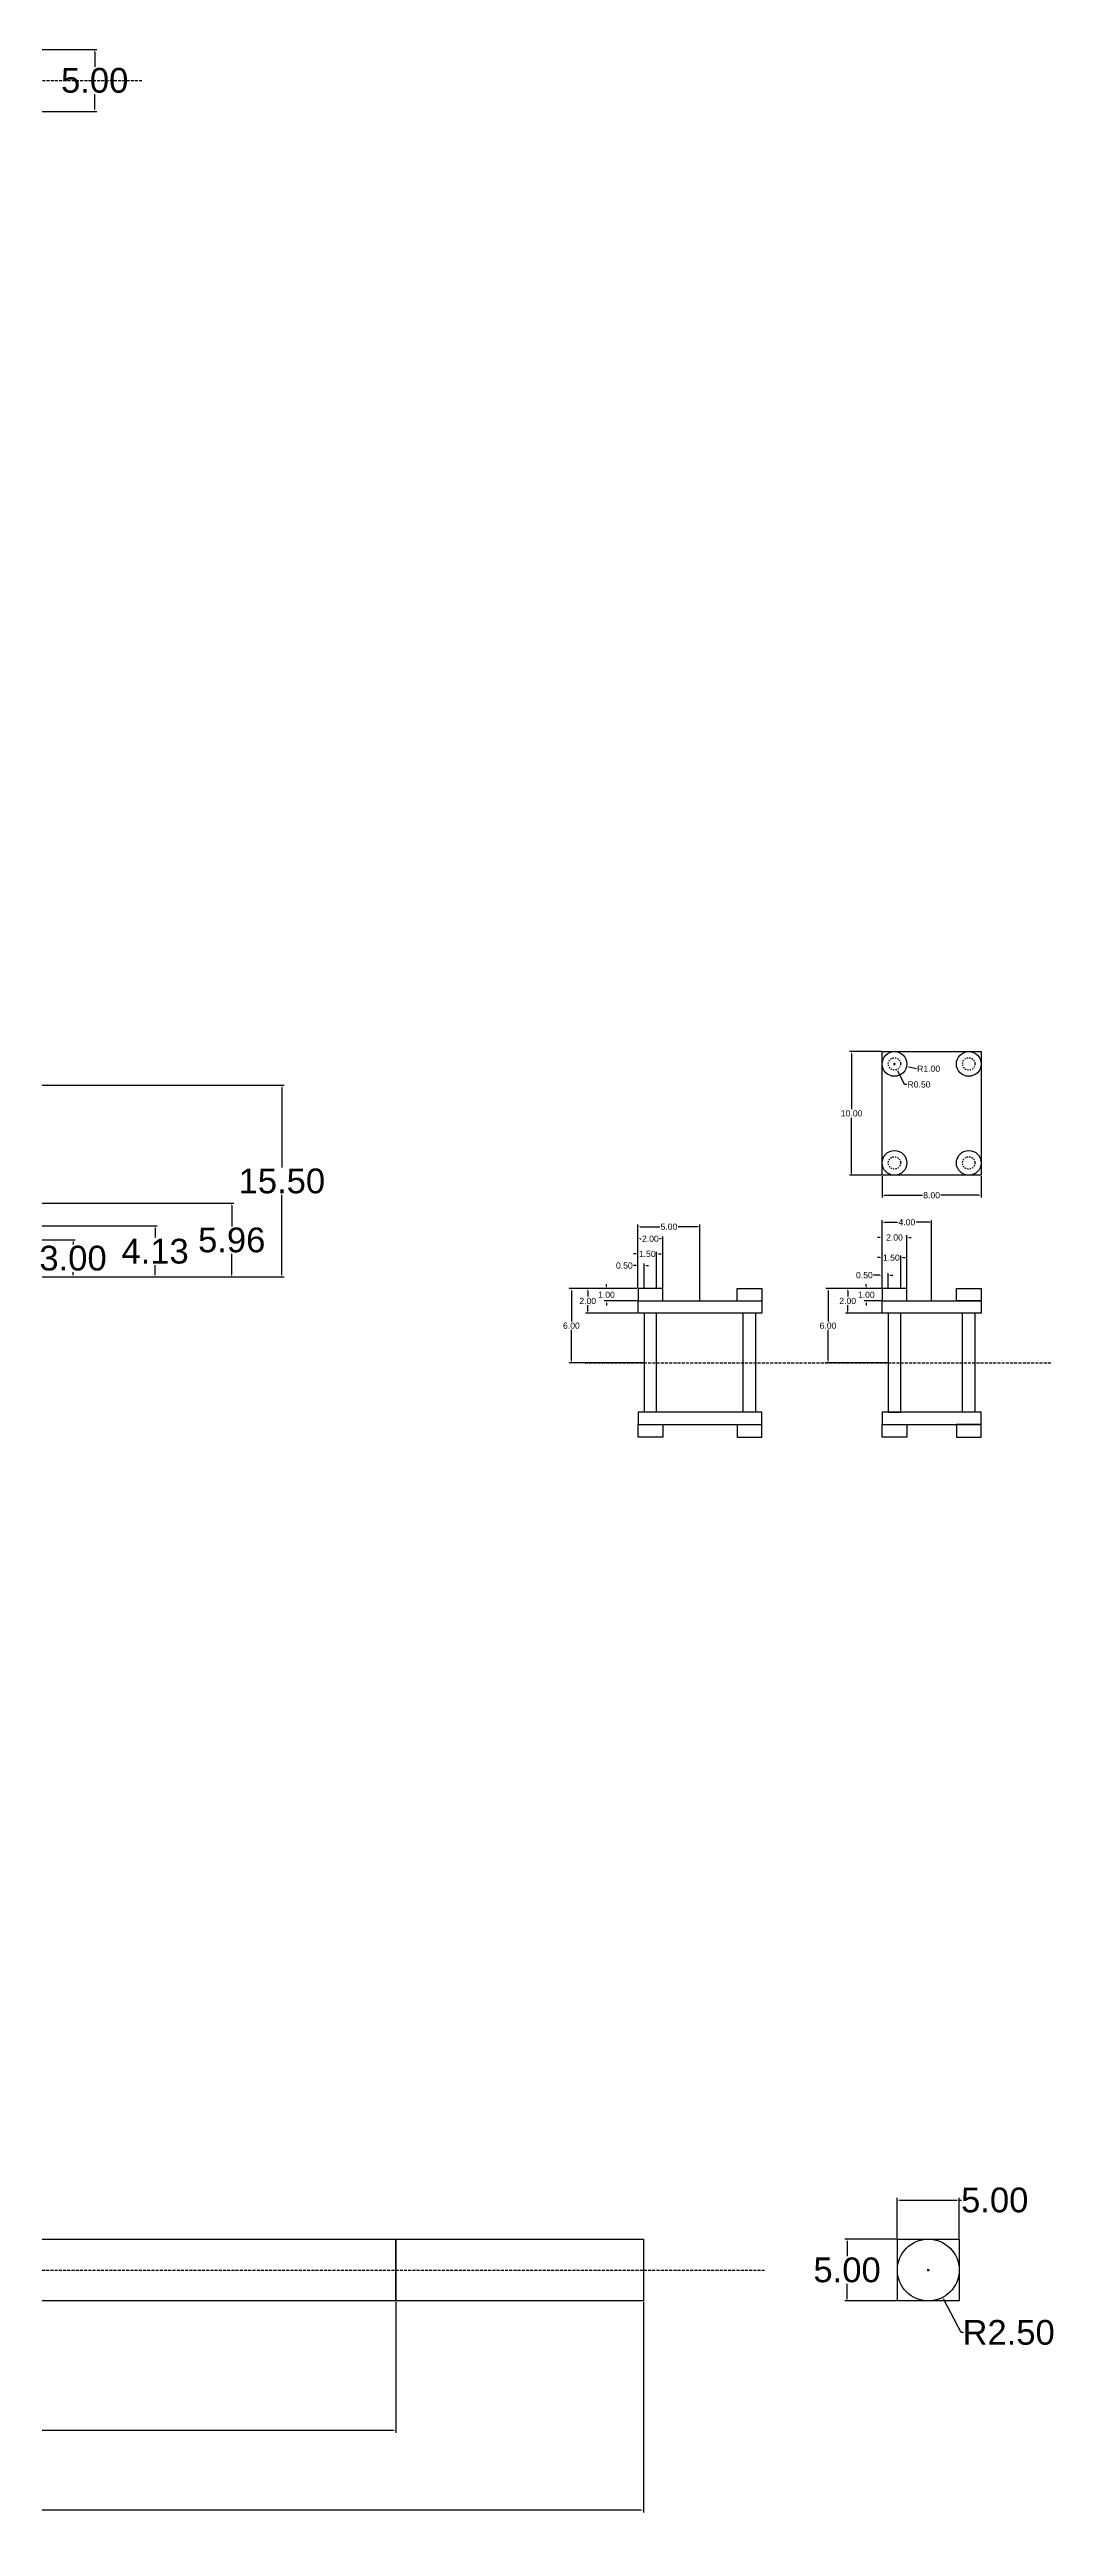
# Model space of a CAD drawing. Header units: millimetres. Extents: x 59 to 488, y 16 to 289.
# Drawn here: x 215 to 296.1, y 43.9 to 244.1 of the extents above; entities that cross this region are included whole.
import ezdxf

# ---------------------------------------------------------------- set-up
doc = ezdxf.new("R2010")
doc.units = ezdxf.units.MM
doc.header["$MEASUREMENT"] = 0
doc.linetypes.add('ACAD_ISO02W100', pattern=[15, 12, -3])
for name, color, linetype in [('cotari', 132, 'Continuous'), ('linii ajutatoare', 1, 'ACAD_ISO02W100'), ('osie', 104, 'Continuous'), ('prindere suspensii', 21, 'Continuous')]:
    doc.layers.add(name, color=color, linetype=linetype)
doc.styles.get("Standard").update_dxf_attribs({"font": 'arial.ttf'})
doc.dimstyles.new('Cotari', dxfattribs={"dimtxt": 2, "dimasz": 0.18, "dimexe": 0.18, "dimexo": 0.0625, "dimgap": 0.09, "dimtad": 0, "dimtih": 1, "dimtoh": 1, "dimzin": 0, "dimdsep": 46, "dimtxsty": 'Standard', "dimcen": 0.09, "dimadec": 0, "dimazin": 0, "dimtfac": 1, "dimtofl": 0, "dimtmove": 0, "dimatfit": 3, "dimfxl": 1, "dimtolj": 1, "dimtzin": 0, "dimarcsym": 0})
doc.dimstyles.new('Cotari mici', dxfattribs={"dimtxt": 0.5, "dimasz": 0.18, "dimexe": 0.18, "dimexo": 0.0625, "dimgap": 0.09, "dimtad": 0, "dimtih": 1, "dimtoh": 1, "dimzin": 0, "dimdsep": 46, "dimtxsty": 'Standard', "dimcen": 0.09, "dimadec": 0, "dimazin": 0, "dimtfac": 1, "dimtofl": 0, "dimtmove": 0, "dimatfit": 3, "dimfxl": 1, "dimtolj": 1, "dimtzin": 0, "dimarcsym": 0})

# ---------------------------------------------------------------- blocks, each defined once
blk = doc.blocks.new('*D15')
at = {"layer": 'cotari', "color": 0, "lineweight": -2, "ltscale": 0.02, "transparency": 16777216}
for p, q in [((212.95, 147.87), (217.08, 147.87)), ((216.9, 147.69), (216.9, 147.49)), ((212.95, 144.87), (217.08, 144.87)), ((216.9, 145.05), (216.9, 145.27))]:
    blk.add_line(p, q, dxfattribs=at)
at = {"layer": 'cotari', "color": 0, "ltscale": 0.02, "transparency": 16777216}
for points in [[(216.87, 147.69), (216.93, 147.69), (216.9, 147.87)], [(216.87, 145.05), (216.93, 145.05), (216.9, 144.87)]]:
    blk.add_solid(points, dxfattribs=at)
at = {"layer": 'Defpoints', "color": 0, "ltscale": 0.02, "transparency": 16777216}
for p in [(212.89, 147.87), (216.9, 147.87), (212.89, 144.87)]:
    blk.add_point(p, dxfattribs=at)
at = {"layer": 'cotari', "color": 0, "ltscale": 0.02, "transparency": 16777216, "insert": (216.9, 146.38), "char_height": 2, "attachment_point": 5}
blk.add_mtext('\\A1;3.00', dxfattribs=at)
blk = doc.blocks.new('*D16')
at = {"layer": 'cotari', "color": 0, "lineweight": -2, "ltscale": 0.02, "transparency": 16777216}
for p, q in [((212.95, 160.37), (233.95, 160.37)), ((233.77, 160.19), (233.77, 153.73)), ((233.77, 145.05), (233.77, 151.51)), ((212.95, 144.87), (233.95, 144.87))]:
    blk.add_line(p, q, dxfattribs=at)
at = {"layer": 'cotari', "color": 0, "ltscale": 0.02, "transparency": 16777216}
for points in [[(233.74, 160.19), (233.8, 160.19), (233.77, 160.37)], [(233.74, 145.05), (233.8, 145.05), (233.77, 144.87)]]:
    blk.add_solid(points, dxfattribs=at)
at = {"layer": 'Defpoints', "color": 0, "ltscale": 0.02, "transparency": 16777216}
for p in [(212.89, 160.37), (233.77, 160.37), (212.89, 144.87)]:
    blk.add_point(p, dxfattribs=at)
at = {"layer": 'cotari', "color": 0, "ltscale": 0.02, "transparency": 16777216, "insert": (233.77, 152.62), "char_height": 2, "attachment_point": 5}
blk.add_mtext('\\A1;15.50', dxfattribs=at)
blk = doc.blocks.new('*D72')
at = {"layer": 'cotari', "color": 0, "lineweight": -2, "ltscale": 0.02, "transparency": 16777216}
for p, q in [((209.42, 244.08), (218.83, 244.08)), ((218.65, 243.9), (218.65, 242.69)), ((218.65, 239.26), (218.65, 240.47)), ((209.42, 239.08), (218.83, 239.08))]:
    blk.add_line(p, q, dxfattribs=at)
at = {"layer": 'cotari', "color": 0, "ltscale": 0.02, "transparency": 16777216}
for points in [[(218.62, 243.9), (218.68, 243.9), (218.65, 244.08)], [(218.62, 239.26), (218.68, 239.26), (218.65, 239.08)]]:
    blk.add_solid(points, dxfattribs=at)
at = {"layer": 'Defpoints', "color": 0, "ltscale": 0.02, "transparency": 16777216}
for p in [(209.36, 244.08), (218.65, 244.08), (209.36, 239.08)]:
    blk.add_point(p, dxfattribs=at)
at = {"layer": 'cotari', "color": 0, "ltscale": 0.02, "transparency": 16777216, "insert": (218.65, 241.58), "char_height": 2, "attachment_point": 5}
blk.add_mtext('\\A1;5.00', dxfattribs=at)
blk = doc.blocks.new('*D82')
at = {"layer": 'cotari', "color": 0, "lineweight": -2, "ltscale": 0.02, "transparency": 16777216}
for p, q in [((72.98, 62.04), (72.98, 51.44)), ((242.98, 62.04), (242.98, 51.44)), ((73.16, 51.62), (153.84, 51.62)), ((242.8, 51.62), (162.13, 51.62))]:
    blk.add_line(p, q, dxfattribs=at)
at = {"layer": 'cotari', "color": 0, "ltscale": 0.02, "transparency": 16777216}
for points in [[(73.16, 51.65), (73.16, 51.59), (72.98, 51.62)], [(242.8, 51.65), (242.8, 51.59), (242.98, 51.62)]]:
    blk.add_solid(points, dxfattribs=at)
at = {"layer": 'Defpoints', "color": 0, "ltscale": 0.02, "transparency": 16777216}
for p in [(72.98, 62.1), (242.98, 62.1), (242.98, 51.62)]:
    blk.add_point(p, dxfattribs=at)
at = {"layer": 'cotari', "color": 0, "ltscale": 0.02, "transparency": 16777216, "insert": (157.98, 51.62), "char_height": 2, "attachment_point": 5}
blk.add_mtext('\\A1;170.00', dxfattribs=at)
blk = doc.blocks.new('*D83')
at = {"layer": 'cotari', "color": 0, "lineweight": -2, "ltscale": 0.02, "transparency": 16777216}
for p, q in [((72.98, 62.04), (72.98, 45.01)), ((262.98, 62.04), (262.98, 45.01)), ((73.16, 45.19), (163.84, 45.19)), ((262.8, 45.19), (172.13, 45.19))]:
    blk.add_line(p, q, dxfattribs=at)
at = {"layer": 'cotari', "color": 0, "ltscale": 0.02, "transparency": 16777216}
for points in [[(73.16, 45.22), (73.16, 45.16), (72.98, 45.19)], [(262.8, 45.22), (262.8, 45.16), (262.98, 45.19)]]:
    blk.add_solid(points, dxfattribs=at)
at = {"layer": 'Defpoints', "color": 0, "ltscale": 0.02, "transparency": 16777216}
for p in [(72.98, 62.1), (262.98, 62.1), (262.98, 45.19)]:
    blk.add_point(p, dxfattribs=at)
at = {"layer": 'cotari', "color": 0, "ltscale": 0.02, "transparency": 16777216, "insert": (167.98, 45.19), "char_height": 2, "attachment_point": 5}
blk.add_mtext('\\A1;190.00', dxfattribs=at)
blk = doc.blocks.new('*D84')
at = {"layer": 'cotari', "color": 0, "lineweight": -2, "ltscale": 0.02, "transparency": 16777216}
for p, q in [((283.43, 67.1), (279.25, 67.1)), ((279.43, 66.92), (279.43, 65.71)), ((283.43, 62.1), (279.25, 62.1)), ((279.43, 62.28), (279.43, 63.49))]:
    blk.add_line(p, q, dxfattribs=at)
at = {"layer": 'cotari', "color": 0, "ltscale": 0.02, "transparency": 16777216}
for points in [[(279.4, 66.92), (279.46, 66.92), (279.43, 67.1)], [(279.4, 62.28), (279.46, 62.28), (279.43, 62.1)]]:
    blk.add_solid(points, dxfattribs=at)
at = {"layer": 'Defpoints', "color": 0, "ltscale": 0.02, "transparency": 16777216}
for p in [(283.49, 67.1), (279.43, 62.1), (283.49, 62.1)]:
    blk.add_point(p, dxfattribs=at)
at = {"layer": 'cotari', "color": 0, "ltscale": 0.02, "transparency": 16777216, "insert": (279.43, 64.6), "char_height": 2, "attachment_point": 5}
blk.add_mtext('\\A1;5.00', dxfattribs=at)
blk = doc.blocks.new('*D85')
at = {"layer": 'cotari', "color": 0, "lineweight": -2, "ltscale": 0.02, "transparency": 16777216}
for p, q in [((283.49, 67.16), (283.49, 70.43)), ((283.67, 70.25), (288.31, 70.25)), ((288.49, 67.16), (288.49, 70.43)), ((288.49, 70.25), (288.67, 70.25))]:
    blk.add_line(p, q, dxfattribs=at)
at = {"layer": 'cotari', "color": 0, "ltscale": 0.02, "transparency": 16777216}
for points in [[(283.67, 70.28), (283.67, 70.22), (283.49, 70.25)], [(288.31, 70.28), (288.31, 70.22), (288.49, 70.25)]]:
    blk.add_solid(points, dxfattribs=at)
at = {"layer": 'Defpoints', "color": 0, "ltscale": 0.02, "transparency": 16777216}
for p in [(288.49, 70.25), (283.49, 67.1), (288.49, 67.1)]:
    blk.add_point(p, dxfattribs=at)
at = {"layer": 'cotari', "color": 0, "ltscale": 0.02, "transparency": 16777216, "insert": (291.36, 70.25), "char_height": 2, "attachment_point": 5}
blk.add_mtext('\\A1;5.00', dxfattribs=at)
blk = doc.blocks.new('*D86')
at = {"layer": 'cotari', "color": 0, "lineweight": -2, "ltscale": 0.02, "transparency": 16777216}
for p, q in [((285.9, 64.6), (286.08, 64.6)), ((285.99, 64.51), (285.99, 64.69)), ((288.66, 59.55), (287.25, 62.23)), ((288.84, 59.55), (288.66, 59.55))]:
    blk.add_line(p, q, dxfattribs=at)
at = {"layer": 'cotari', "color": 0, "ltscale": 0.02, "transparency": 16777216}
blk.add_solid([(287.27, 62.24), (287.22, 62.22), (287.16, 62.39)], dxfattribs=at)
at = {"layer": 'Defpoints', "color": 0, "ltscale": 0.02, "transparency": 16777216}
for p in [(285.99, 64.6), (287.16, 62.39)]:
    blk.add_point(p, dxfattribs=at)
at = {"layer": 'cotari', "color": 0, "ltscale": 0.02, "transparency": 16777216, "insert": (292.48, 59.55), "char_height": 2, "attachment_point": 5}
blk.add_mtext('\\A1;R2.50', dxfattribs=at)
blk = doc.blocks.new('*D87')
at = {"layer": 'cotari', "color": 0, "lineweight": -2, "ltscale": 0.02, "transparency": 16777216}
for p, q in [((212.95, 149), (223.71, 149)), ((223.53, 148.82), (223.53, 148.05)), ((212.95, 144.87), (223.71, 144.87)), ((223.53, 145.05), (223.53, 145.83))]:
    blk.add_line(p, q, dxfattribs=at)
at = {"layer": 'cotari', "color": 0, "ltscale": 0.02, "transparency": 16777216}
for points in [[(223.5, 148.82), (223.56, 148.82), (223.53, 149)], [(223.5, 145.05), (223.56, 145.05), (223.53, 144.87)]]:
    blk.add_solid(points, dxfattribs=at)
at = {"layer": 'Defpoints', "color": 0, "ltscale": 0.02, "transparency": 16777216}
for p in [(212.89, 149), (223.53, 149), (212.89, 144.87)]:
    blk.add_point(p, dxfattribs=at)
at = {"layer": 'cotari', "color": 0, "ltscale": 0.02, "transparency": 16777216, "insert": (223.53, 146.94), "char_height": 2, "attachment_point": 5}
blk.add_mtext('\\A1;4.13', dxfattribs=at)
blk = doc.blocks.new('*D88')
at = {"layer": 'cotari', "color": 0, "lineweight": -2, "ltscale": 0.02, "transparency": 16777216}
for p, q in [((212.95, 150.83), (229.9, 150.83)), ((229.72, 150.65), (229.72, 148.96)), ((229.72, 145.05), (229.72, 146.74)), ((212.95, 144.87), (229.9, 144.87))]:
    blk.add_line(p, q, dxfattribs=at)
at = {"layer": 'cotari', "color": 0, "ltscale": 0.02, "transparency": 16777216}
for points in [[(229.69, 150.65), (229.75, 150.65), (229.72, 150.83)], [(229.69, 145.05), (229.75, 145.05), (229.72, 144.87)]]:
    blk.add_solid(points, dxfattribs=at)
at = {"layer": 'Defpoints', "color": 0, "ltscale": 0.02, "transparency": 16777216}
for p in [(212.89, 150.83), (229.72, 150.83), (212.89, 144.87)]:
    blk.add_point(p, dxfattribs=at)
at = {"layer": 'cotari', "color": 0, "ltscale": 0.02, "transparency": 16777216, "insert": (229.72, 147.85), "char_height": 2, "attachment_point": 5}
blk.add_mtext('\\A1;5.96', dxfattribs=at)
blk = doc.blocks.new('*D122')
at = {"layer": 'cotari', "color": 0, "lineweight": -2, "ltscale": 0.02, "transparency": 16777216}
for p, q in [((262.36, 145.79), (262.18, 145.79)), ((262.54, 144), (262.54, 145.97)), ((263.04, 144), (263.04, 145.97)), ((263.22, 145.79), (263.4, 145.79))]:
    blk.add_line(p, q, dxfattribs=at)
at = {"layer": 'cotari', "color": 0, "ltscale": 0.02, "transparency": 16777216}
for points in [[(262.36, 145.82), (262.36, 145.76), (262.54, 145.79)], [(263.22, 145.82), (263.22, 145.76), (263.04, 145.79)]]:
    blk.add_solid(points, dxfattribs=at)
at = {"layer": 'Defpoints', "color": 0, "ltscale": 0.02, "transparency": 16777216}
for p in [(263.04, 145.79), (262.54, 143.93), (263.04, 143.93)]:
    blk.add_point(p, dxfattribs=at)
at = {"layer": 'cotari', "color": 0, "ltscale": 0.02, "transparency": 16777216, "insert": (261.44, 145.79), "char_height": 0.5, "attachment_point": 5}
blk.add_mtext('\\A1;0.50', dxfattribs=at)
blk = doc.blocks.new('*D120')
at = {"layer": 'cotari', "color": 0, "lineweight": -2, "ltscale": 0.02, "transparency": 16777216}
for p, q in [((262.36, 146.73), (262.18, 146.73)), ((262.54, 144), (262.54, 146.91)), ((264.04, 144), (264.04, 146.91)), ((264.22, 146.73), (264.4, 146.73))]:
    blk.add_line(p, q, dxfattribs=at)
at = {"layer": 'cotari', "color": 0, "ltscale": 0.02, "transparency": 16777216}
for points in [[(262.36, 146.76), (262.36, 146.7), (262.54, 146.73)], [(264.22, 146.76), (264.22, 146.7), (264.04, 146.73)]]:
    blk.add_solid(points, dxfattribs=at)
at = {"layer": 'Defpoints', "color": 0, "ltscale": 0.02, "transparency": 16777216}
for p in [(264.04, 146.73), (262.54, 143.93), (264.04, 143.93)]:
    blk.add_point(p, dxfattribs=at)
at = {"layer": 'cotari', "color": 0, "ltscale": 0.02, "transparency": 16777216, "insert": (263.29, 146.73), "char_height": 0.5, "attachment_point": 5}
blk.add_mtext('\\A1;1.50', dxfattribs=at)
blk = doc.blocks.new('*D123')
at = {"layer": 'cotari', "color": 0, "lineweight": -2, "ltscale": 0.02, "transparency": 16777216}
for p, q in [((262.54, 144), (262.54, 148.14)), ((262.72, 147.96), (262.8, 147.96)), ((264.36, 147.96), (264.29, 147.96)), ((264.54, 144), (264.54, 148.14))]:
    blk.add_line(p, q, dxfattribs=at)
at = {"layer": 'cotari', "color": 0, "ltscale": 0.02, "transparency": 16777216}
for points in [[(262.72, 147.99), (262.72, 147.93), (262.54, 147.96)], [(264.36, 147.99), (264.36, 147.93), (264.54, 147.96)]]:
    blk.add_solid(points, dxfattribs=at)
at = {"layer": 'Defpoints', "color": 0, "ltscale": 0.02, "transparency": 16777216}
for p in [(264.54, 147.96), (262.54, 143.93), (264.54, 143.93)]:
    blk.add_point(p, dxfattribs=at)
at = {"layer": 'cotari', "color": 0, "ltscale": 0.02, "transparency": 16777216, "insert": (263.54, 147.96), "char_height": 0.5, "attachment_point": 5}
blk.add_mtext('\\A1;2.00', dxfattribs=at)
blk = doc.blocks.new('*D124')
at = {"layer": 'cotari', "color": 0, "lineweight": -2, "ltscale": 0.02, "transparency": 16777216}
for p, q in [((262.54, 144), (262.54, 149.11)), ((262.72, 148.93), (264.3, 148.93)), ((267.36, 148.93), (265.78, 148.93)), ((267.54, 143), (267.54, 149.11))]:
    blk.add_line(p, q, dxfattribs=at)
at = {"layer": 'cotari', "color": 0, "ltscale": 0.02, "transparency": 16777216}
for points in [[(262.72, 148.96), (262.72, 148.9), (262.54, 148.93)], [(267.36, 148.96), (267.36, 148.9), (267.54, 148.93)]]:
    blk.add_solid(points, dxfattribs=at)
at = {"layer": 'Defpoints', "color": 0, "ltscale": 0.02, "transparency": 16777216}
for p in [(267.54, 148.93), (262.54, 143.93), (267.54, 142.93)]:
    blk.add_point(p, dxfattribs=at)
at = {"layer": 'cotari', "color": 0, "ltscale": 0.02, "transparency": 16777216, "insert": (265.04, 148.93), "char_height": 0.5, "attachment_point": 5}
blk.add_mtext('\\A1;5.00', dxfattribs=at)
blk = doc.blocks.new('*D125')
at = {"layer": 'cotari', "color": 0, "lineweight": -2, "ltscale": 0.02, "transparency": 16777216}
for p, q in [((259.99, 144.11), (259.99, 144.29)), ((262.48, 143.93), (259.81, 143.93)), ((262.48, 142.93), (259.81, 142.93)), ((259.99, 142.75), (259.99, 142.57))]:
    blk.add_line(p, q, dxfattribs=at)
at = {"layer": 'cotari', "color": 0, "ltscale": 0.02, "transparency": 16777216}
for points in [[(259.96, 144.11), (260.02, 144.11), (259.99, 143.93)], [(259.96, 142.75), (260.02, 142.75), (259.99, 142.93)]]:
    blk.add_solid(points, dxfattribs=at)
at = {"layer": 'Defpoints', "color": 0, "ltscale": 0.02, "transparency": 16777216}
for p in [(259.99, 142.93), (262.54, 143.93), (262.54, 142.93)]:
    blk.add_point(p, dxfattribs=at)
at = {"layer": 'cotari', "color": 0, "ltscale": 0.02, "transparency": 16777216, "insert": (259.99, 143.43), "char_height": 0.5, "attachment_point": 5}
blk.add_mtext('\\A1;1.00', dxfattribs=at)
blk = doc.blocks.new('*D126')
at = {"layer": 'cotari', "color": 0, "lineweight": -2, "ltscale": 0.02, "transparency": 16777216}
for p, q in [((262.48, 143.93), (258.3, 143.93)), ((258.48, 143.75), (258.48, 143.28)), ((258.48, 142.11), (258.48, 142.59)), ((262.48, 141.93), (258.3, 141.93))]:
    blk.add_line(p, q, dxfattribs=at)
at = {"layer": 'cotari', "color": 0, "ltscale": 0.02, "transparency": 16777216}
for points in [[(258.45, 143.75), (258.51, 143.75), (258.48, 143.93)], [(258.45, 142.11), (258.51, 142.11), (258.48, 141.93)]]:
    blk.add_solid(points, dxfattribs=at)
at = {"layer": 'Defpoints', "color": 0, "ltscale": 0.02, "transparency": 16777216}
for p in [(262.54, 143.93), (258.48, 141.93), (262.54, 141.93)]:
    blk.add_point(p, dxfattribs=at)
at = {"layer": 'cotari', "color": 0, "ltscale": 0.02, "transparency": 16777216, "insert": (258.48, 142.93), "char_height": 0.5, "attachment_point": 5}
blk.add_mtext('\\A1;2.00', dxfattribs=at)
blk = doc.blocks.new('*D127')
at = {"layer": 'cotari', "color": 0, "lineweight": -2, "ltscale": 0.02, "transparency": 16777216}
for p, q in [((262.48, 143.93), (256.98, 143.93)), ((257.16, 143.75), (257.16, 141.28)), ((257.16, 138.11), (257.16, 140.59)), ((262.98, 137.93), (256.98, 137.93))]:
    blk.add_line(p, q, dxfattribs=at)
at = {"layer": 'cotari', "color": 0, "ltscale": 0.02, "transparency": 16777216}
for points in [[(257.13, 143.75), (257.19, 143.75), (257.16, 143.93)], [(257.13, 138.11), (257.19, 138.11), (257.16, 137.93)]]:
    blk.add_solid(points, dxfattribs=at)
at = {"layer": 'Defpoints', "color": 0, "ltscale": 0.02, "transparency": 16777216}
for p in [(262.54, 143.93), (257.16, 137.93), (263.04, 137.93)]:
    blk.add_point(p, dxfattribs=at)
at = {"layer": 'cotari', "color": 0, "ltscale": 0.02, "transparency": 16777216, "insert": (257.16, 140.93), "char_height": 0.5, "attachment_point": 5}
blk.add_mtext('\\A1;6.00', dxfattribs=at)
blk = doc.blocks.new('*D128')
at = {"layer": 'cotari', "color": 0, "lineweight": -2, "ltscale": 0.02, "transparency": 16777216}
for p, q in [((282.08, 145.01), (281.57, 145.01)), ((282.26, 144), (282.26, 145.19)), ((282.76, 144), (282.76, 145.19)), ((282.94, 145.01), (283.12, 145.01))]:
    blk.add_line(p, q, dxfattribs=at)
at = {"layer": 'cotari', "color": 0, "ltscale": 0.02, "transparency": 16777216}
for points in [[(282.08, 145.04), (282.08, 144.98), (282.26, 145.01)], [(282.94, 145.04), (282.94, 144.98), (282.76, 145.01)]]:
    blk.add_solid(points, dxfattribs=at)
at = {"layer": 'Defpoints', "color": 0, "ltscale": 0.02, "transparency": 16777216}
for p in [(282.76, 145.01), (282.26, 143.93), (282.76, 143.93)]:
    blk.add_point(p, dxfattribs=at)
at = {"layer": 'cotari', "color": 0, "ltscale": 0.02, "transparency": 16777216, "insert": (280.83, 145.01), "char_height": 0.5, "attachment_point": 5}
blk.add_mtext('\\A1;0.50', dxfattribs=at)
blk = doc.blocks.new('*D121')
at = {"layer": 'cotari', "color": 0, "lineweight": -2, "ltscale": 0.02, "transparency": 16777216}
for p, q in [((282.08, 146.43), (281.9, 146.43)), ((282.26, 144), (282.26, 146.61)), ((283.76, 144), (283.76, 146.61)), ((283.94, 146.43), (284.12, 146.43))]:
    blk.add_line(p, q, dxfattribs=at)
at = {"layer": 'cotari', "color": 0, "ltscale": 0.02, "transparency": 16777216}
for points in [[(282.08, 146.46), (282.08, 146.4), (282.26, 146.43)], [(283.94, 146.46), (283.94, 146.4), (283.76, 146.43)]]:
    blk.add_solid(points, dxfattribs=at)
at = {"layer": 'Defpoints', "color": 0, "ltscale": 0.02, "transparency": 16777216}
for p in [(283.76, 146.43), (282.26, 143.93), (283.76, 143.93)]:
    blk.add_point(p, dxfattribs=at)
at = {"layer": 'cotari', "color": 0, "ltscale": 0.02, "transparency": 16777216, "insert": (283.01, 146.43), "char_height": 0.5, "attachment_point": 5}
blk.add_mtext('\\A1;1.50', dxfattribs=at)
blk = doc.blocks.new('*D129')
at = {"layer": 'cotari', "color": 0, "lineweight": -2, "ltscale": 0.02, "transparency": 16777216}
for p, q in [((282.26, 144), (282.26, 148.24)), ((284.26, 144), (284.26, 148.24)), ((282.08, 148.06), (281.9, 148.06)), ((284.44, 148.06), (284.62, 148.06))]:
    blk.add_line(p, q, dxfattribs=at)
at = {"layer": 'cotari', "color": 0, "ltscale": 0.02, "transparency": 16777216}
for points in [[(282.08, 148.09), (282.08, 148.03), (282.26, 148.06)], [(284.44, 148.09), (284.44, 148.03), (284.26, 148.06)]]:
    blk.add_solid(points, dxfattribs=at)
at = {"layer": 'Defpoints', "color": 0, "ltscale": 0.02, "transparency": 16777216}
for p in [(284.26, 148.06), (282.26, 143.93), (284.26, 143.93)]:
    blk.add_point(p, dxfattribs=at)
at = {"layer": 'cotari', "color": 0, "ltscale": 0.02, "transparency": 16777216, "insert": (283.26, 148.06), "char_height": 0.5, "attachment_point": 5}
blk.add_mtext('\\A1;2.00', dxfattribs=at)
blk = doc.blocks.new('*D130')
at = {"layer": 'cotari', "color": 0, "lineweight": -2, "ltscale": 0.02, "transparency": 16777216}
for p, q in [((282.26, 144), (282.26, 149.47)), ((282.44, 149.29), (283.51, 149.29)), ((286.08, 149.29), (285.01, 149.29)), ((286.26, 143), (286.26, 149.47))]:
    blk.add_line(p, q, dxfattribs=at)
at = {"layer": 'cotari', "color": 0, "ltscale": 0.02, "transparency": 16777216}
for points in [[(282.44, 149.32), (282.44, 149.26), (282.26, 149.29)], [(286.08, 149.32), (286.08, 149.26), (286.26, 149.29)]]:
    blk.add_solid(points, dxfattribs=at)
at = {"layer": 'Defpoints', "color": 0, "ltscale": 0.02, "transparency": 16777216}
for p in [(286.26, 149.29), (282.26, 143.93), (286.26, 142.93)]:
    blk.add_point(p, dxfattribs=at)
at = {"layer": 'cotari', "color": 0, "ltscale": 0.02, "transparency": 16777216, "insert": (284.26, 149.29), "char_height": 0.5, "attachment_point": 5}
blk.add_mtext('\\A1;4.00', dxfattribs=at)
blk = doc.blocks.new('*D131')
at = {"layer": 'cotari', "color": 0, "lineweight": -2, "ltscale": 0.02, "transparency": 16777216}
for p, q in [((280.98, 144.11), (280.98, 144.29)), ((282.2, 143.93), (280.8, 143.93)), ((282.2, 142.93), (280.8, 142.93)), ((280.98, 142.75), (280.98, 142.57))]:
    blk.add_line(p, q, dxfattribs=at)
at = {"layer": 'cotari', "color": 0, "ltscale": 0.02, "transparency": 16777216}
for points in [[(280.95, 144.11), (281.01, 144.11), (280.98, 143.93)], [(280.95, 142.75), (281.01, 142.75), (280.98, 142.93)]]:
    blk.add_solid(points, dxfattribs=at)
at = {"layer": 'Defpoints', "color": 0, "ltscale": 0.02, "transparency": 16777216}
for p in [(280.98, 142.93), (282.26, 143.93), (282.26, 142.93)]:
    blk.add_point(p, dxfattribs=at)
at = {"layer": 'cotari', "color": 0, "ltscale": 0.02, "transparency": 16777216, "insert": (280.98, 143.43), "char_height": 0.5, "attachment_point": 5}
blk.add_mtext('\\A1;1.00', dxfattribs=at)
blk = doc.blocks.new('*D132')
at = {"layer": 'cotari', "color": 0, "lineweight": -2, "ltscale": 0.02, "transparency": 16777216}
for p, q in [((282.2, 143.93), (279.3, 143.93)), ((279.48, 143.75), (279.48, 143.28)), ((279.48, 142.11), (279.48, 142.59)), ((282.2, 141.93), (279.3, 141.93))]:
    blk.add_line(p, q, dxfattribs=at)
at = {"layer": 'cotari', "color": 0, "ltscale": 0.02, "transparency": 16777216}
for points in [[(279.45, 143.75), (279.51, 143.75), (279.48, 143.93)], [(279.45, 142.11), (279.51, 142.11), (279.48, 141.93)]]:
    blk.add_solid(points, dxfattribs=at)
at = {"layer": 'Defpoints', "color": 0, "ltscale": 0.02, "transparency": 16777216}
for p in [(282.26, 143.93), (279.48, 141.93), (282.26, 141.93)]:
    blk.add_point(p, dxfattribs=at)
at = {"layer": 'cotari', "color": 0, "ltscale": 0.02, "transparency": 16777216, "insert": (279.48, 142.93), "char_height": 0.5, "attachment_point": 5}
blk.add_mtext('\\A1;2.00', dxfattribs=at)
blk = doc.blocks.new('*D133')
at = {"layer": 'cotari', "color": 0, "lineweight": -2, "ltscale": 0.02, "transparency": 16777216}
for p, q in [((282.2, 143.93), (277.71, 143.93)), ((277.89, 143.75), (277.89, 141.28)), ((277.89, 138.11), (277.89, 140.59)), ((282.7, 137.93), (277.71, 137.93))]:
    blk.add_line(p, q, dxfattribs=at)
at = {"layer": 'cotari', "color": 0, "ltscale": 0.02, "transparency": 16777216}
for points in [[(277.86, 143.75), (277.92, 143.75), (277.89, 143.93)], [(277.86, 138.11), (277.92, 138.11), (277.89, 137.93)]]:
    blk.add_solid(points, dxfattribs=at)
at = {"layer": 'Defpoints', "color": 0, "ltscale": 0.02, "transparency": 16777216}
for p in [(282.26, 143.93), (277.89, 137.93), (282.76, 137.93)]:
    blk.add_point(p, dxfattribs=at)
at = {"layer": 'cotari', "color": 0, "ltscale": 0.02, "transparency": 16777216, "insert": (277.89, 140.93), "char_height": 0.5, "attachment_point": 5}
blk.add_mtext('\\A1;6.00', dxfattribs=at)
blk = doc.blocks.new('*D134')
at = {"layer": 'cotari', "color": 0, "lineweight": -2, "ltscale": 0.02, "transparency": 16777216}
for p, q in [((282.2, 163.09), (279.62, 163.09)), ((279.8, 162.91), (279.8, 158.43)), ((279.8, 153.27), (279.8, 157.74)), ((282.2, 153.09), (279.62, 153.09))]:
    blk.add_line(p, q, dxfattribs=at)
at = {"layer": 'cotari', "color": 0, "ltscale": 0.02, "transparency": 16777216}
for points in [[(279.77, 162.91), (279.83, 162.91), (279.8, 163.09)], [(279.77, 153.27), (279.83, 153.27), (279.8, 153.09)]]:
    blk.add_solid(points, dxfattribs=at)
at = {"layer": 'Defpoints', "color": 0, "ltscale": 0.02, "transparency": 16777216}
for p in [(282.26, 163.09), (279.8, 153.09), (282.26, 153.09)]:
    blk.add_point(p, dxfattribs=at)
at = {"layer": 'cotari', "color": 0, "ltscale": 0.02, "transparency": 16777216, "insert": (279.8, 158.09), "char_height": 0.5, "attachment_point": 5}
blk.add_mtext('\\A1;10.00', dxfattribs=at)
blk = doc.blocks.new('*D135')
at = {"layer": 'cotari', "color": 0, "lineweight": -2, "ltscale": 0.02, "transparency": 16777216}
for p, q in [((282.26, 153.03), (282.26, 151.29)), ((290.26, 153.03), (290.26, 151.29)), ((282.44, 151.47), (285.52, 151.47)), ((290.08, 151.47), (287, 151.47))]:
    blk.add_line(p, q, dxfattribs=at)
at = {"layer": 'cotari', "color": 0, "ltscale": 0.02, "transparency": 16777216}
for points in [[(282.44, 151.5), (282.44, 151.44), (282.26, 151.47)], [(290.08, 151.5), (290.08, 151.44), (290.26, 151.47)]]:
    blk.add_solid(points, dxfattribs=at)
at = {"layer": 'Defpoints', "color": 0, "ltscale": 0.02, "transparency": 16777216}
for p in [(282.26, 153.09), (290.26, 153.09), (290.26, 151.47)]:
    blk.add_point(p, dxfattribs=at)
at = {"layer": 'cotari', "color": 0, "ltscale": 0.02, "transparency": 16777216, "insert": (286.26, 151.47), "char_height": 0.5, "attachment_point": 5}
blk.add_mtext('\\A1;8.00', dxfattribs=at)
blk = doc.blocks.new('*D136')
at = {"layer": 'cotari', "color": 0, "lineweight": -2, "ltscale": 0.02, "transparency": 16777216}
for p, q in [((283.26, 162), (283.26, 162.18)), ((283.17, 162.09), (283.35, 162.09)), ((285.04, 161.7), (284.41, 161.84))]:
    blk.add_line(p, q, dxfattribs=at)
at = {"layer": 'cotari', "color": 0, "ltscale": 0.02, "transparency": 16777216}
blk.add_solid([(284.42, 161.87), (284.41, 161.81), (284.24, 161.88)], dxfattribs=at)
at = {"layer": 'Defpoints', "color": 0, "ltscale": 0.02, "transparency": 16777216}
for p in [(283.26, 162.09), (284.24, 161.88)]:
    blk.add_point(p, dxfattribs=at)
at = {"layer": 'cotari', "color": 0, "ltscale": 0.02, "transparency": 16777216, "insert": (286.02, 161.7), "char_height": 0.5, "attachment_point": 5}
blk.add_mtext('\\A1;R1.00', dxfattribs=at)
blk = doc.blocks.new('*D137')
at = {"layer": 'cotari', "color": 0, "lineweight": -2, "ltscale": 0.02, "transparency": 16777216}
for p, q in [((283.26, 162), (283.26, 162.18)), ((283.17, 162.09), (283.35, 162.09)), ((284.08, 160.43), (283.56, 161.48)), ((284.26, 160.43), (284.08, 160.43))]:
    blk.add_line(p, q, dxfattribs=at)
at = {"layer": 'cotari', "color": 0, "ltscale": 0.02, "transparency": 16777216}
blk.add_solid([(283.59, 161.49), (283.54, 161.47), (283.48, 161.64)], dxfattribs=at)
at = {"layer": 'Defpoints', "color": 0, "ltscale": 0.02, "transparency": 16777216}
for p in [(283.26, 162.09), (283.48, 161.64)]:
    blk.add_point(p, dxfattribs=at)
at = {"layer": 'cotari', "color": 0, "ltscale": 0.02, "transparency": 16777216, "insert": (285.24, 160.43), "char_height": 0.5, "attachment_point": 5}
blk.add_mtext('\\A1;R0.50', dxfattribs=at)

msp = doc.modelspace()

# ---------------------------------------------------------------- linework, layer by layer
at = {"layer": 'linii ajutatoare', "ltscale": 0.02}
for p, q in [((173.622, 241.582), (222.447, 241.582)), ((197.372, 144.874), (223.486, 144.874)), ((258.26, 137.933), (295.975, 137.933)), ((65.138, 64.6), (272.763, 64.6))]:
    msp.add_line(p, q, dxfattribs=at)
at = {"layer": 'osie'}
for points in [[(92.982, 67.1), (242.982, 67.1), (242.982, 62.1), (92.982, 62.1)], [(242.982, 67.1), (262.982, 67.1), (262.982, 62.1), (242.982, 62.1)], [(283.492, 67.1), (288.492, 67.1), (288.492, 62.1), (283.492, 62.1)]]:
    msp.add_lwpolyline(points, close=True, dxfattribs=at)
msp.add_circle((285.992, 64.6), 2.5, dxfattribs=at)
at = {"layer": 'prindere suspensii'}
for p, q in [((264.543, 143.933), (262.543, 143.933)), ((262.543, 143.933), (262.543, 142.933)), ((264.543, 142.933), (264.543, 143.933)), ((270.543, 142.933), (270.543, 143.933)), ((270.543, 143.933), (272.543, 143.933)), ((272.543, 143.933), (272.543, 142.933)), ((284.26, 143.933), (282.26, 143.933)), ((282.26, 143.933), (282.26, 142.933)), ((282.26, 142.933), (290.26, 142.933)), ((282.26, 141.933), (282.26, 142.933)), ((282.26, 142.933), (284.26, 142.933)), ((284.26, 142.933), (284.26, 143.933)), ((288.26, 142.933), (288.26, 143.933)), ((288.26, 143.933), (290.26, 143.933)), ((290.26, 142.933), (288.26, 142.933)), ((290.26, 143.933), (290.26, 142.933)), ((290.26, 142.933), (290.26, 141.933)), ((263.043, 141.933), (263.043, 133.933)), ((264.043, 133.933), (264.043, 141.933)), ((271.043, 133.933), (271.043, 141.933)), ((272.043, 141.933), (272.043, 133.933)), ((290.26, 141.933), (282.26, 141.933)), ((282.76, 141.933), (282.76, 133.933)), ((283.76, 133.933), (283.76, 141.933)), ((288.76, 133.933), (288.76, 141.933)), ((289.76, 141.933), (289.76, 133.933)), ((262.543, 131.933), (262.543, 132.933)), ((264.543, 132.933), (264.543, 131.933)), ((270.543, 132.933), (270.543, 131.933)), ((272.543, 131.933), (272.543, 132.933)), ((290.26, 133.933), (282.26, 133.933)), ((282.26, 133.933), (282.26, 132.933)), ((282.26, 132.933), (290.26, 132.933)), ((282.26, 132.933), (284.26, 132.933)), ((282.26, 131.933), (282.26, 132.933)), ((282.76, 133.933), (283.76, 133.933)), ((284.26, 132.933), (284.26, 131.933)), ((290.26, 132.933), (288.26, 132.933)), ((288.26, 132.933), (288.26, 131.933)), ((289.76, 133.933), (288.76, 133.933)), ((290.26, 132.933), (290.26, 133.933)), ((290.26, 131.933), (290.26, 132.933)), ((264.543, 131.933), (262.543, 131.933)), ((270.543, 131.933), (272.543, 131.933)), ((284.26, 131.933), (282.26, 131.933)), ((288.26, 131.933), (290.26, 131.933))]:
    msp.add_line(p, q, dxfattribs=at)
for points in [[(282.26, 163.089), (290.26, 163.089), (290.26, 153.089), (282.26, 153.089)], [(262.543, 142.933), (272.543, 142.933), (272.543, 141.933), (262.543, 141.933)], [(262.543, 132.933), (272.543, 132.933), (272.543, 133.933), (262.543, 133.933)]]:
    msp.add_lwpolyline(points, close=True, dxfattribs=at)
for centre in [(283.26, 162.089), (289.26, 162.089), (283.26, 154.089), (289.26, 154.089)]:
    msp.add_circle(centre, 1, dxfattribs=at)
at = {"layer": 'prindere suspensii', "linetype": 'ACAD_ISO02W100', "ltscale": 0.005}
for centre in [(283.26, 162.089), (289.26, 162.089), (283.26, 154.089), (289.26, 154.089)]:
    msp.add_circle(centre, 0.5, dxfattribs=at)

# ---------------------------------------------------------------- dimensions: what is measured, and where the dimension line sits
at = {"layer": 'cotari', "ltscale": 0.02}
for base, p1, p2, dimstyle, picture, middle in [((218.654, 244.082), (209.356, 239.082), (209.356, 244.082), 'Cotari', '*D72', (218.654, 241.582)), ((279.796, 153.089), (282.26, 163.089), (282.26, 153.089), 'Cotari mici', '*D134', (279.796, 158.089)), ((233.767, 160.374), (212.89, 144.874), (212.89, 160.374), 'Cotari', '*D16', (233.767, 152.624)), ((229.715, 150.834), (212.89, 144.874), (212.89, 150.834), 'Cotari', '*D88', (229.715, 147.854)), ((223.535, 149.004), (212.89, 144.874), (212.89, 149.004), 'Cotari', '*D87', (223.535, 146.939)), ((259.992, 142.933), (262.543, 143.933), (262.543, 142.933), 'Cotari mici', '*D125', (259.992, 143.433)), ((280.976, 142.933), (282.26, 143.933), (282.26, 142.933), 'Cotari mici', '*D131', (280.976, 143.433)), ((257.159, 137.933), (262.543, 143.933), (263.043, 137.933), 'Cotari mici', '*D127', (257.159, 140.933)), ((258.476, 141.933), (262.543, 143.933), (262.543, 141.933), 'Cotari mici', '*D126', (258.476, 142.933)), ((277.89, 137.933), (282.26, 143.933), (282.76, 137.933), 'Cotari mici', '*D133', (277.89, 140.933)), ((279.48, 141.933), (282.26, 143.933), (282.26, 141.933), 'Cotari mici', '*D132', (279.48, 142.933)), ((279.429, 62.1), (283.492, 67.1), (283.492, 62.1), 'Cotari', '*D84', (279.429, 64.6))]:
    dim = msp.add_linear_dim(base=base, p1=p1, p2=p2, angle=90, dimstyle=dimstyle, dxfattribs=at)
    dim.commit()
    dim.dimension.update_dxf_attribs({"geometry": picture, "text_midpoint": middle})
for center, mpoint, dimstyle, picture, middle in [((283.26, 162.089), (284.238, 161.878), 'Cotari mici', '*D136', (285.043, 161.704)), ((283.26, 162.089), (283.482, 161.641), 'Cotari mici', '*D137', (285.238, 160.432)), ((285.992, 64.6), (287.161, 62.39), 'Cotari', '*D86', (292.482, 59.553))]:
    dim = msp.add_radius_dim(center=center, mpoint=mpoint, dimstyle=dimstyle, dxfattribs=at)
    dim.commit()
    dim.dimension.update_dxf_attribs({"geometry": picture, "text_midpoint": middle, "dimtype": 164})
for base, p1, p2, dimstyle, picture, middle in [((290.26, 151.467), (282.26, 153.089), (290.26, 153.089), 'Cotari mici', '*D135', (286.26, 151.467)), ((284.26, 148.059), (282.26, 143.933), (284.26, 143.933), 'Cotari mici', '*D129', (283.26, 148.059)), ((286.26, 149.29), (282.26, 143.933), (286.26, 142.933), 'Cotari mici', '*D130', (284.26, 149.29)), ((283.76, 146.434), (282.26, 143.933), (283.76, 143.933), 'Cotari mici', '*D121', (283.01, 146.434)), ((288.492, 70.245), (283.492, 67.1), (288.492, 67.1), 'Cotari', '*D85', (291.357, 70.245)), ((242.982, 51.623), (72.982, 62.1), (242.982, 62.1), 'Cotari', '*D82', (157.982, 51.623)), ((262.982, 45.185), (72.982, 62.1), (262.982, 62.1), 'Cotari', '*D83', (167.982, 45.185))]:
    dim = msp.add_linear_dim(base=base, p1=p1, p2=p2, dimstyle=dimstyle, dxfattribs=at)
    dim.commit()
    dim.dimension.update_dxf_attribs({"geometry": picture, "text_midpoint": middle})
for base, p1, p2, picture, middle in [((267.543, 148.93), (262.543, 143.933), (267.543, 142.933), '*D124', (265.043, 148.93)), ((264.543, 147.964), (262.543, 143.933), (264.543, 143.933), '*D123', (263.543, 147.964)), ((264.043, 146.726), (262.543, 143.933), (264.043, 143.933), '*D120', (263.293, 146.726)), ((263.043, 145.793), (262.543, 143.933), (263.043, 143.933), '*D122', (261.445, 145.793)), ((282.76, 145.015), (282.26, 143.933), (282.76, 143.933), '*D128', (280.829, 145.015))]:
    dim = msp.add_linear_dim(base=base, p1=p1, p2=p2, dimstyle='Cotari mici', dxfattribs=at)
    dim.commit()
    dim.dimension.update_dxf_attribs({"geometry": picture, "text_midpoint": middle, "dimtype": 160})
dim = msp.add_linear_dim(base=(216.899, 147.874), p1=(212.89, 144.874), p2=(212.89, 147.874), angle=90, dimstyle='Cotari', dxfattribs=at)
dim.commit()
dim.dimension.update_dxf_attribs({"geometry": '*D15', "text_midpoint": (216.899, 146.378), "dimtype": 160})

doc.saveas('drawing.dxf')
